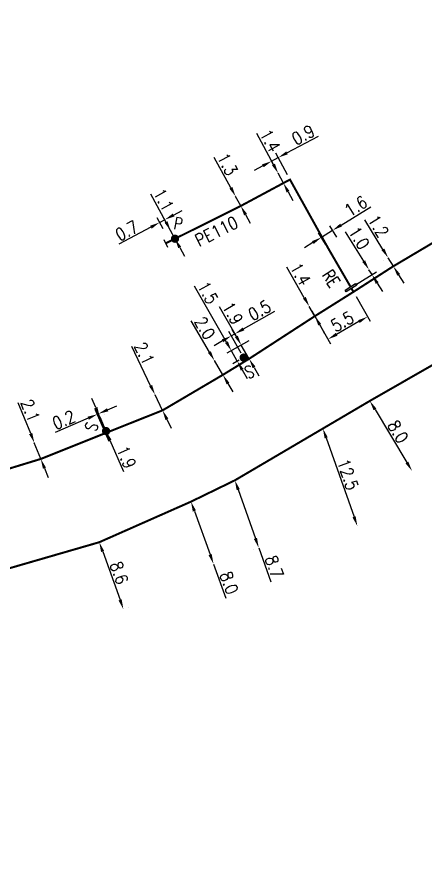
# Model space of a CAD drawing. Header units: millimetres. Extents: x 149996 to 151004, y 126998 to 128018.
# Drawn here: x 150182.8 to 150232.1, y 127898 to 128000.1 of the extents above; entities that cross this region are included whole.
import ezdxf
from ezdxf.enums import TextEntityAlignment as Align

# ---------------------------------------------------------------- set-up
doc = ezdxf.new("R2010")
doc.units = ezdxf.units.MM
doc.header["$PDMODE"] = 34
doc.linetypes.add('L_25_AP', pattern=[2000, 1000, 1000])
doc.linetypes.add('L_25_PE', pattern=[2000, 1000, 1000])
doc.layers.get('0').update_dxf_attribs({"linetype": 'CONTINUOUS'})
doc.layers.get('DEFPOINTS').update_dxf_attribs({"linetype": 'CONTINUOUS'})
for name, color, linetype in [('L_150', 1, 'CONTINUOUS'), ('L_300', 7, 'CONTINUOUS'), ('L_340', 7, 'CONTINUOUS')]:
    doc.layers.add(name, color=color, linetype=linetype)
doc.styles.add('G_ROMANS', font='ROMANS.SHX', dxfattribs={"width": 0.75})
doc.styles.get("Standard").update_dxf_attribs({"font": 'romans.shx', "width": 0.85})
doc.dimstyles.get("Standard").update_dxf_attribs({"dimtxt": 1.5, "dimasz": 1.2, "dimexe": 0.625, "dimexo": 0.625, "dimgap": 0.25, "dimtad": 1, "dimdec": 1, "dimzin": 0, "dimdsep": 46, "dimtxsty": 'Standard', "dimcen": -0.5, "dimadec": 0, "dimazin": 0, "dimtfac": 1, "dimtdec": 1, "dimtmove": 0, "dimatfit": 3, "dimfxl": 0, "dimtolj": 1, "dimtzin": 0, "dimarcsym": 0})

# ---------------------------------------------------------------- blocks, each defined once
blk = doc.blocks.new('*D491')
at = {"layer": 'DEFPOINTS', "color": 0, "linetype": 'Continuous', "transparency": 16777216}
for p in [(150218.08, 127965.16), (150218.08, 127965.16), (150218.75, 127963.98)]:
    blk.add_point(p, dxfattribs=at)
at = {"layer": 'L_150', "color": 0, "linetype": 'Continuous', "lineweight": -2, "transparency": 16777216}
for p, q in [((150217.48, 127966.2), (150215.38, 127969.89)), ((150218.75, 127963.98), (150218.08, 127965.16)), ((150219.34, 127962.94), (150219.93, 127961.9))]:
    blk.add_line(p, q, dxfattribs=at)
at = {"layer": 'L_150', "color": 0, "linetype": 'Continuous', "transparency": 16777216}
for points in [[(150217.66, 127966.3), (150217.31, 127966.1), (150218.08, 127965.16)], [(150219.51, 127963.04), (150219.17, 127962.84), (150218.75, 127963.98)]]:
    blk.add_solid(points, dxfattribs=at)
at = {"layer": 'L_150', "color": 0, "linetype": 'Continuous', "transparency": 16777216, "insert": (150217, 127969.06), "char_height": 1.5, "attachment_point": 5, "rotation": 299.6918}
blk.add_mtext('\\A1;1.4', dxfattribs=at)
blk = doc.blocks.new('*D492')
at = {"layer": 'DEFPOINTS', "color": 0, "linetype": 'Continuous', "transparency": 16777216}
for p in [(150209.87, 127960.48), (150209.87, 127960.48), (150210.82, 127958.83)]:
    blk.add_point(p, dxfattribs=at)
at = {"layer": 'L_150', "color": 0, "linetype": 'Continuous', "lineweight": -2, "transparency": 16777216}
for p, q in [((150209.28, 127961.52), (150207.23, 127965.11)), ((150210.82, 127958.83), (150209.87, 127960.48)), ((150211.41, 127957.79), (150212, 127956.75))]:
    blk.add_line(p, q, dxfattribs=at)
at = {"layer": 'L_150', "color": 0, "linetype": 'Continuous', "transparency": 16777216}
for points in [[(150209.45, 127961.62), (150209.11, 127961.42), (150209.87, 127960.48)], [(150211.58, 127957.89), (150211.24, 127957.69), (150210.82, 127958.83)]]:
    blk.add_solid(points, dxfattribs=at)
at = {"layer": 'L_150', "color": 0, "linetype": 'Continuous', "transparency": 16777216, "insert": (150208.83, 127964.33), "char_height": 1.5, "attachment_point": 5, "rotation": 299.6918}
blk.add_mtext('\\A1;1.9', dxfattribs=at)
blk = doc.blocks.new('*D493')
at = {"layer": 'DEFPOINTS', "color": 0, "linetype": 'Continuous', "transparency": 16777216}
for p in [(150206.63, 127958.61), (150206.63, 127958.61), (150207.65, 127956.89)]:
    blk.add_point(p, dxfattribs=at)
at = {"layer": 'L_150', "color": 0, "linetype": 'Continuous', "lineweight": -2, "transparency": 16777216}
for p, q in [((150206.03, 127959.64), (150203.81, 127963.41)), ((150207.65, 127956.89), (150206.63, 127958.61)), ((150208.19, 127957.2), (150208.19, 127957.2)), ((150208.26, 127955.85), (150208.87, 127954.82))]:
    blk.add_line(p, q, dxfattribs=at)
at = {"layer": 'L_150', "color": 0, "linetype": 'Continuous', "transparency": 16777216}
for points in [[(150206.2, 127959.74), (150205.85, 127959.54), (150206.63, 127958.61)], [(150208.43, 127955.95), (150208.09, 127955.75), (150207.65, 127956.89)]]:
    blk.add_solid(points, dxfattribs=at)
at = {"layer": 'L_150', "color": 0, "linetype": 'Continuous', "transparency": 16777216, "insert": (150205.47, 127962.55), "char_height": 1.5, "attachment_point": 5, "rotation": 300.4904}
blk.add_mtext('\\A1;2.0', dxfattribs=at)
blk = doc.blocks.new('*D494')
at = {"layer": 'DEFPOINTS', "color": 0, "linetype": 'Continuous', "transparency": 16777216}
for p in [(150199.46, 127954.49), (150199.46, 127954.49), (150200.37, 127952.6)]:
    blk.add_point(p, dxfattribs=at)
at = {"layer": 'L_150', "color": 0, "linetype": 'Continuous', "lineweight": -2, "transparency": 16777216}
for p, q in [((150198.93, 127955.57), (150196.65, 127960.3)), ((150200.02, 127954.77), (150200.02, 127954.77)), ((150200.37, 127952.6), (150199.46, 127954.49)), ((150200.93, 127952.88), (150200.93, 127952.88)), ((150200.89, 127951.52), (150201.41, 127950.44))]:
    blk.add_line(p, q, dxfattribs=at)
at = {"layer": 'L_150', "color": 0, "linetype": 'Continuous', "transparency": 16777216}
for points in [[(150199.11, 127955.66), (150198.75, 127955.49), (150199.46, 127954.49)], [(150201.07, 127951.61), (150200.71, 127951.44), (150200.37, 127952.6)]]:
    blk.add_solid(points, dxfattribs=at)
at = {"layer": 'L_150', "color": 0, "linetype": 'Continuous', "transparency": 16777216, "insert": (150198.16, 127959.48), "char_height": 1.5, "attachment_point": 5, "rotation": 295.795}
blk.add_mtext('\\A1;2.1', dxfattribs=at)
blk = doc.blocks.new('*D495')
at = {"layer": 'DEFPOINTS', "color": 0, "linetype": 'Continuous', "transparency": 16777216}
for p in [(150184.89, 127948.68), (150184.89, 127948.68), (150185.67, 127946.73)]:
    blk.add_point(p, dxfattribs=at)
at = {"layer": 'L_150', "color": 0, "linetype": 'Continuous', "lineweight": -2, "transparency": 16777216}
for p, q in [((150184.45, 127949.79), (150182.96, 127953.52)), ((150185.67, 127946.73), (150184.89, 127948.68)), ((150186.12, 127945.62), (150186.56, 127944.5))]:
    blk.add_line(p, q, dxfattribs=at)
at = {"layer": 'L_150', "color": 0, "linetype": 'Continuous', "transparency": 16777216}
for points in [[(150184.64, 127949.87), (150184.26, 127949.72), (150184.89, 127948.68)], [(150186.3, 127945.69), (150185.93, 127945.54), (150185.67, 127946.73)]]:
    blk.add_solid(points, dxfattribs=at)
at = {"layer": 'L_150', "color": 0, "linetype": 'Continuous', "transparency": 16777216, "insert": (150184.41, 127952.58), "char_height": 1.5, "attachment_point": 5, "rotation": 291.7649}
blk.add_mtext('\\A1;2.1', dxfattribs=at)
blk = doc.blocks.new('*D525')
at = {"layer": 'DEFPOINTS', "color": 0, "linetype": 'Continuous', "transparency": 16777216}
for p in [(150219.72, 127950.4), (150223.88, 127938.62), (150223.88, 127938.62)]:
    blk.add_point(p, dxfattribs=at)
at = {"layer": 'L_150', "color": 0, "linetype": 'Continuous', "lineweight": -2, "transparency": 16777216}
for p, q in [((150220.31, 127950.61), (150220.31, 127950.61)), ((150220.12, 127949.27), (150223.48, 127939.75))]:
    blk.add_line(p, q, dxfattribs=at)
at = {"layer": 'L_150', "color": 0, "linetype": 'Continuous', "transparency": 16777216}
for points in [[(150220.31, 127949.34), (150219.93, 127949.21), (150219.72, 127950.4)], [(150223.67, 127939.81), (150223.29, 127939.68), (150223.88, 127938.62)]]:
    blk.add_solid(points, dxfattribs=at)
at = {"layer": 'L_150', "color": 0, "linetype": 'Continuous', "transparency": 16777216, "insert": (150222.74, 127944.84), "char_height": 1.5, "attachment_point": 5, "rotation": 289.4232}
blk.add_mtext('\\A1;12.5', dxfattribs=at)
blk = doc.blocks.new('*D526')
at = {"layer": 'DEFPOINTS', "color": 0, "linetype": 'Continuous', "transparency": 16777216}
for p in [(150220.9, 127974.35), (150221.73, 127973), (150220.37, 127972.16)]:
    blk.add_point(p, dxfattribs=at)
at = {"layer": 'L_150', "color": 0, "linetype": 'Continuous', "lineweight": -2, "transparency": 16777216}
for p, q in [((150221.92, 127974.98), (150225.49, 127977.19)), ((150220.04, 127972.69), (150219.21, 127974.04)), ((150219.54, 127973.5), (150220.9, 127974.35)), ((150221.4, 127973.53), (150220.57, 127974.88)), ((150218.52, 127972.87), (150217.5, 127972.24))]:
    blk.add_line(p, q, dxfattribs=at)
at = {"layer": 'L_150', "color": 0, "linetype": 'Continuous', "transparency": 16777216}
for points in [[(150221.81, 127975.15), (150222.02, 127974.81), (150220.9, 127974.35)], [(150218.41, 127973.04), (150218.62, 127972.7), (150219.54, 127973.5)]]:
    blk.add_solid(points, dxfattribs=at)
at = {"layer": 'L_150', "color": 0, "linetype": 'Continuous', "transparency": 16777216, "insert": (150223.7, 127977.26), "char_height": 1.5, "attachment_point": 5, "rotation": 31.7775}
blk.add_mtext('\\A1;1.6', dxfattribs=at)
blk = doc.blocks.new('*D527')
at = {"layer": 'DEFPOINTS', "color": 0, "linetype": 'Continuous', "transparency": 16777216}
for p in [(150213.53, 127982.7), (150214.32, 127981.24), (150215.75, 127980.47)]:
    blk.add_point(p, dxfattribs=at)
at = {"layer": 'L_150', "color": 0, "linetype": 'Continuous', "lineweight": -2, "transparency": 16777216}
for p, q in [((150215.38, 127983.7), (150219.18, 127985.73)), ((150214.02, 127981.79), (150213.24, 127983.25)), ((150215.45, 127981.03), (150214.03, 127983.68)), ((150213.53, 127982.7), (150214.33, 127983.13)), ((150212.48, 127982.14), (150211.42, 127981.57))]:
    blk.add_line(p, q, dxfattribs=at)
at = {"layer": 'L_150', "color": 0, "linetype": 'Continuous', "transparency": 16777216}
for points in [[(150215.29, 127983.87), (150215.48, 127983.52), (150214.33, 127983.13)], [(150212.38, 127982.31), (150212.57, 127981.96), (150213.53, 127982.7)]]:
    blk.add_solid(points, dxfattribs=at)
at = {"layer": 'L_150', "color": 0, "linetype": 'Continuous', "transparency": 16777216, "insert": (150217.34, 127985.88), "char_height": 1.5, "attachment_point": 5, "rotation": 28.1705}
blk.add_mtext('\\A1;0.9', dxfattribs=at)
blk = doc.blocks.new('*D528')
at = {"layer": 'DEFPOINTS', "color": 0, "linetype": 'Continuous', "transparency": 16777216}
for p in [(150209.19, 127978.43), (150209.19, 127978.43), (150209.81, 127977.29)]:
    blk.add_point(p, dxfattribs=at)
at = {"layer": 'L_150', "color": 0, "linetype": 'Continuous', "lineweight": -2, "transparency": 16777216}
for p, q in [((150208.61, 127979.49), (150206.6, 127983.16)), ((150209.81, 127977.29), (150209.19, 127978.43)), ((150210.39, 127976.24), (150210.96, 127975.19))]:
    blk.add_line(p, q, dxfattribs=at)
at = {"layer": 'L_150', "color": 0, "linetype": 'Continuous', "transparency": 16777216}
for points in [[(150208.79, 127979.58), (150208.44, 127979.39), (150209.19, 127978.43)], [(150210.56, 127976.34), (150210.21, 127976.14), (150209.81, 127977.29)]]:
    blk.add_solid(points, dxfattribs=at)
at = {"layer": 'L_150', "color": 0, "linetype": 'Continuous', "transparency": 16777216, "insert": (150208.2, 127982.33), "char_height": 1.5, "attachment_point": 5, "rotation": 298.661}
blk.add_mtext('\\A1;1.3', dxfattribs=at)
blk = doc.blocks.new('*D529')
at = {"layer": 'DEFPOINTS', "color": 0, "linetype": 'Continuous', "transparency": 16777216}
for p in [(150214.32, 127981.24), (150214.32, 127981.24), (150214.95, 127980.05)]:
    blk.add_point(p, dxfattribs=at)
at = {"layer": 'L_150', "color": 0, "linetype": 'Continuous', "lineweight": -2, "transparency": 16777216}
for p, q in [((150213.75, 127982.3), (150211.74, 127986.04)), ((150214.95, 127980.05), (150214.32, 127981.24)), ((150215.52, 127978.99), (150216.09, 127977.93))]:
    blk.add_line(p, q, dxfattribs=at)
at = {"layer": 'L_150', "color": 0, "linetype": 'Continuous', "transparency": 16777216}
for points in [[(150213.93, 127982.39), (150213.57, 127982.2), (150214.32, 127981.24)], [(150215.7, 127979.09), (150215.34, 127978.9), (150214.95, 127980.05)]]:
    blk.add_solid(points, dxfattribs=at)
at = {"layer": 'L_150', "color": 0, "linetype": 'Continuous', "transparency": 16777216, "insert": (150213.35, 127985.17), "char_height": 1.5, "attachment_point": 5, "rotation": 298.1705}
blk.add_mtext('\\A1;1.4', dxfattribs=at)
blk = doc.blocks.new('*D530')
at = {"layer": 'DEFPOINTS', "color": 0, "linetype": 'Continuous', "transparency": 16777216}
for p in [(150200.02, 127975.3), (150200.73, 127973.97), (150201.87, 127973.33)]:
    blk.add_point(p, dxfattribs=at)
at = {"layer": 'L_300', "color": 0, "linetype": 'Continuous', "lineweight": -2, "transparency": 16777216}
for p, q in [((150201.57, 127973.88), (150200.34, 127976.18)), ((150201.7, 127976.19), (150202.75, 127976.76)), ((150200.44, 127974.52), (150199.73, 127975.85)), ((150200.64, 127975.63), (150200.02, 127975.3)), ((150198.96, 127974.73), (150195.11, 127972.66))]:
    blk.add_line(p, q, dxfattribs=at)
at = {"layer": 'L_300', "color": 0, "linetype": 'Continuous', "transparency": 16777216}
for points in [[(150201.6, 127976.37), (150201.79, 127976.02), (150200.64, 127975.63)], [(150198.87, 127974.9), (150199.06, 127974.55), (150200.02, 127975.3)]]:
    blk.add_solid(points, dxfattribs=at)
at = {"layer": 'L_300', "color": 0, "linetype": 'Continuous', "transparency": 16777216, "insert": (150196.04, 127974.29), "char_height": 1.5, "attachment_point": 5, "rotation": 28.2052}
blk.add_mtext('\\A1;0.7', dxfattribs=at)
blk = doc.blocks.new('*D531')
at = {"layer": 'DEFPOINTS', "color": 0, "linetype": 'Continuous', "transparency": 16777216}
for p in [(150201.35, 127974.3), (150201.35, 127974.3), (150201.87, 127973.33)]:
    blk.add_point(p, dxfattribs=at)
at = {"layer": 'L_300', "color": 0, "linetype": 'Continuous', "lineweight": -2, "transparency": 16777216}
for p, q in [((150200.78, 127975.36), (150198.97, 127978.73)), ((150201.87, 127973.33), (150201.35, 127974.3)), ((150201.32, 127973.03), (150201.32, 127973.03)), ((150202.44, 127972.27), (150203, 127971.21))]:
    blk.add_line(p, q, dxfattribs=at)
at = {"layer": 'L_300', "color": 0, "linetype": 'Continuous', "transparency": 16777216}
for points in [[(150200.96, 127975.45), (150200.61, 127975.26), (150201.35, 127974.3)], [(150202.61, 127972.37), (150202.26, 127972.18), (150201.87, 127973.33)]]:
    blk.add_solid(points, dxfattribs=at)
at = {"layer": 'L_300', "color": 0, "linetype": 'Continuous', "transparency": 16777216, "insert": (150200.48, 127978.04), "char_height": 1.5, "attachment_point": 5, "rotation": 298.2052}
blk.add_mtext('\\A1;1.1', dxfattribs=at)
blk = doc.blocks.new('*D532')
at = {"layer": 'DEFPOINTS', "color": 0, "linetype": 'Continuous', "transparency": 16777216}
for p in [(150227.6, 127971.02), (150227.6, 127971.02), (150228.23, 127970)]:
    blk.add_point(p, dxfattribs=at)
at = {"layer": 'L_150', "color": 0, "linetype": 'Continuous', "lineweight": -2, "transparency": 16777216}
for p, q in [((150226.97, 127972.04), (150224.77, 127975.61)), ((150228.23, 127970), (150227.6, 127971.02)), ((150227.07, 127970.69), (150227.07, 127970.69)), ((150227.7, 127969.67), (150227.7, 127969.67)), ((150228.86, 127968.98), (150229.49, 127967.96))]:
    blk.add_line(p, q, dxfattribs=at)
at = {"layer": 'L_150', "color": 0, "linetype": 'Continuous', "transparency": 16777216}
for points in [[(150227.14, 127972.15), (150226.8, 127971.94), (150227.6, 127971.02)], [(150229.03, 127969.08), (150228.69, 127968.87), (150228.23, 127970)]]:
    blk.add_solid(points, dxfattribs=at)
at = {"layer": 'L_150', "color": 0, "linetype": 'Continuous', "transparency": 16777216, "insert": (150226.41, 127974.86), "char_height": 1.5, "attachment_point": 5, "rotation": 301.6501}
blk.add_mtext('\\A1;1.2', dxfattribs=at)
blk = doc.blocks.new('*D533')
at = {"layer": 'DEFPOINTS', "color": 0, "linetype": 'Continuous', "transparency": 16777216}
for p in [(150225.28, 127969.59), (150225.28, 127969.59), (150223.11, 127967.43)]:
    blk.add_point(p, dxfattribs=at)
at = {"layer": 'L_340', "color": 0, "linetype": 'Continuous', "lineweight": -2, "transparency": 16777216}
for p, q in [((150224.65, 127970.61), (150222.45, 127974.18)), ((150223.64, 127967.76), (150226.18, 127969.32)), ((150225.65, 127968.99), (150225.28, 127969.59)), ((150226.27, 127967.97), (150226.9, 127966.95))]:
    blk.add_line(p, q, dxfattribs=at)
at = {"layer": 'L_340', "color": 0, "linetype": 'Continuous', "transparency": 16777216}
for points in [[(150224.82, 127970.72), (150224.48, 127970.51), (150225.28, 127969.59)], [(150226.44, 127968.08), (150226.1, 127967.87), (150225.65, 127968.99)]]:
    blk.add_solid(points, dxfattribs=at)
at = {"layer": 'L_340', "color": 0, "linetype": 'Continuous', "transparency": 16777216, "insert": (150224.09, 127973.43), "char_height": 1.5, "attachment_point": 5, "rotation": 301.6501}
blk.add_mtext('\\A1;1.0', dxfattribs=at)
blk = doc.blocks.new('L_340_21')
at = {"linetype": 'Continuous'}
blk.add_hatch(color=0, dxfattribs=at).paths.add_polyline_path([(0.125, 0.75), (-0.125, 0.75), (-0.125, -0.75), (0.125, -0.75)])
at = {"color": 0, "linetype": 'Continuous'}
blk.add_lwpolyline([(-0.125, 0.75), (0.125, 0.75), (0.125, -0.75), (-0.125, -0.75)], close=True, dxfattribs=at)
at = {"color": 0, "linetype": 'Continuous', "style": 'G_ROMANS', "width": 0.75}
for tag, height, flags, p in [('RE', 1.5, 8, (0, 3)), ('DEF_LEG', 1.2, 3, (0, -5)), ('DEF_COUP', 1.2, 3, (0, -7.5)), ('DEF_TYPE', 1.2, 3, (0, -10))]:
    blk.add_attdef(tag, text='', height=height, dxfattribs=dict(at, flags=flags)).set_placement(p, align=Align.MIDDLE)
blk = doc.blocks.new('*D534')
at = {"layer": 'DEFPOINTS', "color": 0, "linetype": 'Continuous', "transparency": 16777216}
for p in [(150223.41, 127966.91), (150218.08, 127965.16), (150220.34, 127961.19)]:
    blk.add_point(p, dxfattribs=at)
at = {"layer": 'L_150', "color": 0, "linetype": 'Continuous', "lineweight": -2, "transparency": 16777216}
for p, q in [((150223.72, 127966.37), (150225.43, 127963.37)), ((150218.39, 127964.61), (150220.65, 127960.65)), ((150224.07, 127963.32), (150221.38, 127961.78))]:
    blk.add_line(p, q, dxfattribs=at)
at = {"layer": 'L_150', "color": 0, "linetype": 'Continuous', "transparency": 16777216}
for points in [[(150223.98, 127963.49), (150224.17, 127963.15), (150225.12, 127963.91)], [(150221.28, 127961.96), (150221.48, 127961.61), (150220.34, 127961.19)]]:
    blk.add_solid(points, dxfattribs=at)
at = {"layer": 'L_150', "color": 0, "linetype": 'Continuous', "transparency": 16777216, "insert": (150222.06, 127963.32), "char_height": 1.5, "attachment_point": 5, "rotation": 29.6918}
blk.add_mtext('\\A1;5.5', dxfattribs=at)
blk = doc.blocks.new('L_340_07')
at = {"color": 0, "linetype": 'Continuous', "const_width": 0.25, "flags": 128}
blk.add_lwpolyline([(0, 0), (1.25, 0)], dxfattribs=at)
at = {"color": 0, "linetype": 'Continuous', "flags": 128}
blk.add_lwpolyline([(1.25, -0.5), (1.25, 0.5)], dxfattribs=at)
at = {"color": 0, "linetype": 'Continuous', "style": 'G_ROMANS', "width": 0.75, "flags": 3}
for tag, p in [('DEF_LEG', (0.72, -3.47)), ('DEF_COUP', (0.72, -5.97)), ('DEF_TYPE', (0.72, -8.47))]:
    blk.add_attdef(tag, text='', height=1.2, dxfattribs=at).set_placement(p, align=Align.MIDDLE)
blk = doc.blocks.new('L_300_12')
at = {"color": 0, "linetype": 'Continuous', "const_width": 0.497, "flags": 128}
blk.add_lwpolyline([(-0.25, 0, 1), (0.25, 0, 1)], format="xyb", close=True, dxfattribs=at)
at = {"color": 0, "linetype": 'Continuous', "style": 'G_ROMANS', "width": 0.75}
blk.add_text('P', height=1.5, dxfattribs=at).set_placement((0, 1.85), align=Align.MIDDLE)
at = {"color": 0, "linetype": 'Continuous', "style": 'G_ROMANS', "width": 0.75, "flags": 3}
for tag, p in [('DEF_LEG', (0, -5)), ('DEF_COUP', (0, -7.5)), ('DEF_TYPE', (0, -10))]:
    blk.add_attdef(tag, text='', height=1.2, dxfattribs=at).set_placement(p, align=Align.MIDDLE)
blk = doc.blocks.new('*D535')
at = {"layer": 'DEFPOINTS', "color": 0, "linetype": 'Continuous', "transparency": 16777216}
for p in [(150209.1, 127944.15), (150211.98, 127935.99), (150211.98, 127935.99)]:
    blk.add_point(p, dxfattribs=at)
at = {"layer": 'L_150', "color": 0, "linetype": 'Continuous', "lineweight": -2, "transparency": 16777216}
for p, q in [((150208.51, 127943.94), (150208.51, 127943.94)), ((150209.5, 127943.02), (150211.58, 127937.12)), ((150211.39, 127935.78), (150211.39, 127935.78)), ((150211.98, 127935.99), (150213.43, 127931.87))]:
    blk.add_line(p, q, dxfattribs=at)
at = {"layer": 'L_150', "color": 0, "linetype": 'Continuous', "transparency": 16777216}
for points in [[(150209.69, 127943.09), (150209.31, 127942.95), (150209.1, 127944.15)], [(150211.77, 127937.19), (150211.39, 127937.06), (150211.98, 127935.99)]]:
    blk.add_solid(points, dxfattribs=at)
at = {"layer": 'L_150', "color": 0, "linetype": 'Continuous', "transparency": 16777216, "insert": (150213.85, 127933.7), "char_height": 1.5, "attachment_point": 5, "rotation": 289.4232}
blk.add_mtext('\\A1;8.7', dxfattribs=at)
blk = doc.blocks.new('*D536')
at = {"layer": 'DEFPOINTS', "color": 0, "linetype": 'Continuous', "transparency": 16777216}
for p in [(150203.8, 127941.57), (150206.52, 127934.04), (150206.52, 127934.04)]:
    blk.add_point(p, dxfattribs=at)
at = {"layer": 'L_150', "color": 0, "linetype": 'Continuous', "lineweight": -2, "transparency": 16777216}
for p, q in [((150204.21, 127940.44), (150206.11, 127935.17)), ((150206.52, 127934.04), (150208, 127929.93))]:
    blk.add_line(p, q, dxfattribs=at)
at = {"layer": 'L_150', "color": 0, "linetype": 'Continuous', "transparency": 16777216}
for points in [[(150204.4, 127940.51), (150204.02, 127940.37), (150203.8, 127941.57)], [(150206.3, 127935.24), (150205.92, 127935.1), (150206.52, 127934.04)]]:
    blk.add_solid(points, dxfattribs=at)
at = {"layer": 'L_150', "color": 0, "linetype": 'Continuous', "transparency": 16777216, "insert": (150208.4, 127931.76), "char_height": 1.5, "attachment_point": 5, "rotation": 289.8133}
blk.add_mtext('\\A1;8.0', dxfattribs=at)
blk = doc.blocks.new('*D537')
at = {"layer": 'DEFPOINTS', "color": 0, "linetype": 'Continuous', "transparency": 16777216}
for p in [(150192.73, 127936.67), (150195.64, 127928.58), (150195.64, 127928.58)]:
    blk.add_point(p, dxfattribs=at)
at = {"layer": 'L_150', "color": 0, "linetype": 'Continuous', "lineweight": -2, "transparency": 16777216}
for p, q in [((150193.32, 127936.89), (150193.32, 127936.89)), ((150193.14, 127935.54), (150195.24, 127929.71)), ((150196.23, 127928.79), (150196.23, 127928.79))]:
    blk.add_line(p, q, dxfattribs=at)
at = {"layer": 'L_150', "color": 0, "linetype": 'Continuous', "transparency": 16777216}
for points in [[(150193.32, 127935.61), (150192.95, 127935.48), (150192.73, 127936.67)], [(150195.43, 127929.78), (150195.05, 127929.64), (150195.64, 127928.58)]]:
    blk.add_solid(points, dxfattribs=at)
at = {"layer": 'L_150', "color": 0, "linetype": 'Continuous', "transparency": 16777216, "insert": (150195.13, 127932.97), "char_height": 1.5, "attachment_point": 5, "rotation": 289.8133}
blk.add_mtext('\\A1;8.6', dxfattribs=at)
blk = doc.blocks.new('*D561')
at = {"layer": 'DEFPOINTS', "color": 0, "linetype": 'Continuous', "transparency": 16777216}
for p in [(150209.1, 127961.84), (150209.87, 127960.48), (150210.16, 127958.97)]:
    blk.add_point(p, dxfattribs=at)
at = {"layer": 'L_300', "color": 0, "linetype": 'Continuous', "lineweight": -2, "transparency": 16777216}
for p, q in [((150210.14, 127962.44), (150213.94, 127964.6)), ((150209.85, 127959.52), (150208.35, 127962.14)), ((150208.66, 127961.59), (150209.1, 127961.84)), ((150209.56, 127961.02), (150208.79, 127962.38)), ((150207.62, 127961), (150206.58, 127960.41))]:
    blk.add_line(p, q, dxfattribs=at)
at = {"layer": 'L_300', "color": 0, "linetype": 'Continuous', "transparency": 16777216}
for points in [[(150210.04, 127962.61), (150210.24, 127962.26), (150209.1, 127961.84)], [(150207.52, 127961.17), (150207.72, 127960.83), (150208.66, 127961.59)]]:
    blk.add_solid(points, dxfattribs=at)
at = {"layer": 'L_300', "color": 0, "linetype": 'Continuous', "transparency": 16777216, "insert": (150212.07, 127964.68), "char_height": 1.5, "attachment_point": 5, "rotation": 29.6918}
blk.add_mtext('\\A1;0.5', dxfattribs=at)
blk = doc.blocks.new('*D562')
at = {"layer": 'DEFPOINTS', "color": 0, "linetype": 'Continuous', "transparency": 16777216}
for p in [(150211.33, 127961.31), (150208.67, 127959.8), (150210.16, 127958.97)]:
    blk.add_point(p, dxfattribs=at)
at = {"layer": 'L_300', "color": 0, "linetype": 'Continuous', "lineweight": -2, "transparency": 16777216}
for p, q in [((150208.08, 127960.84), (150204.22, 127967.61)), ((150210.79, 127961), (150208.13, 127959.49)), ((150209.39, 127958.54), (150208.67, 127959.8)), ((150209.62, 127958.66), (150208.85, 127958.23)), ((150209.99, 127957.49), (150210.58, 127956.45))]:
    blk.add_line(p, q, dxfattribs=at)
at = {"layer": 'L_300', "color": 0, "linetype": 'Continuous', "transparency": 16777216}
for points in [[(150208.25, 127960.94), (150207.91, 127960.74), (150208.67, 127959.8)], [(150210.16, 127957.59), (150209.81, 127957.4), (150209.39, 127958.54)]]:
    blk.add_solid(points, dxfattribs=at)
at = {"layer": 'L_300', "color": 0, "linetype": 'Continuous', "transparency": 16777216, "insert": (150205.83, 127966.81), "char_height": 1.5, "attachment_point": 5, "rotation": 299.6918}
blk.add_mtext('\\A1;1.5', dxfattribs=at)
blk = doc.blocks.new('L_300_11')
at = {"color": 0, "linetype": 'Continuous', "const_width": 0.497, "flags": 128}
blk.add_lwpolyline([(-0.25, 0, 1), (0.25, 0, 1)], format="xyb", close=True, dxfattribs=at)
at = {"color": 0, "linetype": 'Continuous', "style": 'G_ROMANS', "width": 0.75}
blk.add_text('S', height=1.5, dxfattribs=at).set_placement((0, 1.85), align=Align.MIDDLE)
at = {"color": 0, "linetype": 'Continuous', "style": 'G_ROMANS', "width": 0.75, "flags": 3}
for tag, p in [('DEF_LEG', (0, -5)), ('DEF_COUP', (0, -7.5)), ('DEF_TYPE', (0, -10))]:
    blk.add_attdef(tag, text='', height=1.2, dxfattribs=at).set_placement(p, align=Align.MIDDLE)
blk = doc.blocks.new('*D563')
at = {"layer": 'DEFPOINTS', "color": 0, "linetype": 'Continuous', "transparency": 16777216}
for p in [(150192.5, 127952.13), (150193.55, 127950.09), (150194.17, 127948.26)]:
    blk.add_point(p, dxfattribs=at)
at = {"layer": 'L_300', "color": 0, "linetype": 'Continuous', "lineweight": -2, "transparency": 16777216}
for p, q in [((150193.92, 127948.84), (150192.25, 127952.7)), ((150193.3, 127950.66), (150192.39, 127952.76)), ((150193.74, 127952.66), (150194.84, 127953.14)), ((150191.4, 127951.65), (150187.39, 127949.92)), ((150192.64, 127952.19), (150192.5, 127952.13))]:
    blk.add_line(p, q, dxfattribs=at)
at = {"layer": 'L_300', "color": 0, "linetype": 'Continuous', "transparency": 16777216}
for points in [[(150193.66, 127952.85), (150193.82, 127952.48), (150192.64, 127952.19)], [(150191.32, 127951.83), (150191.48, 127951.47), (150192.5, 127952.13)]]:
    blk.add_solid(points, dxfattribs=at)
at = {"layer": 'L_300', "color": 0, "linetype": 'Continuous', "transparency": 16777216, "insert": (150188.44, 127951.46), "char_height": 1.5, "attachment_point": 5, "rotation": 23.3774}
blk.add_mtext('\\A1;0.2', dxfattribs=at)
blk = doc.blocks.new('*D564')
at = {"layer": 'DEFPOINTS', "color": 0, "linetype": 'Continuous', "transparency": 16777216}
for p in [(150192.79, 127951.83), (150192.79, 127951.83), (150193.54, 127950.09)]:
    blk.add_point(p, dxfattribs=at)
at = {"layer": 'L_300', "color": 0, "linetype": 'Continuous', "lineweight": -2, "transparency": 16777216}
for p, q in [((150192.31, 127952.93), (150191.84, 127954.04)), ((150192.79, 127951.83), (150193.54, 127950.09)), ((150193.36, 127952.08), (150193.36, 127952.08)), ((150194.02, 127948.99), (150195.66, 127945.2))]:
    blk.add_line(p, q, dxfattribs=at)
at = {"layer": 'L_300', "color": 0, "linetype": 'Continuous', "transparency": 16777216}
for points in [[(150192.5, 127953.01), (150192.13, 127952.86), (150192.79, 127951.83)], [(150194.2, 127949.07), (150193.84, 127948.91), (150193.54, 127950.09)]]:
    blk.add_solid(points, dxfattribs=at)
at = {"layer": 'L_300', "color": 0, "linetype": 'Continuous', "transparency": 16777216, "insert": (150196, 127946.94), "char_height": 1.5, "attachment_point": 5, "rotation": 293.3774}
blk.add_mtext('\\A1;1.9', dxfattribs=at)
blk = doc.blocks.new('*D569')
at = {"layer": 'DEFPOINTS', "color": 0, "linetype": 'Continuous', "transparency": 16777216}
for p in [(150225.39, 127953.74), (150230.48, 127945.28), (150230.48, 127945.28)]:
    blk.add_point(p, dxfattribs=at)
at = {"layer": 'L_150', "color": 0, "linetype": 'Continuous', "lineweight": -2, "transparency": 16777216}
blk.add_line((150226.01, 127952.71), (150229.86, 127946.31), dxfattribs=at)
at = {"layer": 'L_150', "color": 0, "linetype": 'Continuous', "transparency": 16777216}
for points in [[(150226.18, 127952.81), (150225.84, 127952.61), (150225.39, 127953.74)], [(150230.03, 127946.41), (150229.69, 127946.2), (150230.48, 127945.28)]]:
    blk.add_solid(points, dxfattribs=at)
at = {"layer": 'L_150', "color": 0, "linetype": 'Continuous', "transparency": 16777216, "insert": (150228.79, 127950.02), "char_height": 1.5, "attachment_point": 5, "rotation": 301.0259}
blk.add_mtext('\\A1;8.0', dxfattribs=at)

msp = doc.modelspace()

# ---------------------------------------------------------------- linework, layer by layer
at = {"layer": 'L_150', "linetype": 'L_25_AP', "const_width": 0.25, "flags": 128}
msp.add_lwpolyline([(150000, 127898.16), (150003.44, 127898.81), (150009.54, 127899.91), (150015.68, 127901.02), (150027.7, 127903.2), (150039.56, 127905.38), (150045.4, 127906.43), (150055.28, 127908.3), (150066.2, 127910.3), (150072.24, 127911.49), (150086.84, 127914.09), (150091.43, 127914.94), (150099.96, 127916.62), (150102.62, 127917.13), (150109.63, 127918.49), (150111.4, 127918.79), (150116.11, 127919.6), (150122.33, 127920.8), (150133.21, 127922.8), (150144.12, 127924.81), (150157.45, 127927.27), (150166.59, 127929.63), (150178.17, 127932.45), (150192.73, 127936.67), (150203.8, 127941.57), (150209.1, 127944.15), (150219.72, 127950.4), (150225.39, 127953.74), (150233.24, 127958.24), (150237.37, 127960.89), (150247.82, 127967.37), (150249.35, 127968.32), (150256.35, 127972.68), (150265.27, 127978.26), (150277.98, 127986.21), (150284.1, 127989.74), (150293.51, 127995.69), (150300.7, 128000)], dxfattribs=at)
at = {"layer": 'L_150', "linetype": 'L_25_PE', "const_width": 0.25, "flags": 128}
for points in [[(150114.43, 127935.22), (150114.62, 127933.22), (150114.75, 127931.83), (150115.93, 127932.05), (150119.31, 127932.73), (150134.24, 127935.4), (150156.79, 127939.63), (150166.4, 127941.53), (150172.76, 127942.84), (150179.59, 127944.87), (150185.67, 127946.73), (150185.67, 127946.73), (150193.62, 127949.91), (150200.37, 127952.6), (150207.65, 127956.89), (150210.39, 127958.57), (150210.82, 127958.83), (150218.75, 127963.98), (150223.41, 127966.91), (150228.23, 127970.01), (150240.92, 127977.54), (150252.54, 127985.12), (150264.33, 127992.52), (150271.47, 127996.89), (150275.13, 127998.98), (150276.92, 128000)], [(150223.05, 127967.54), (150220.37, 127972.16), (150215.75, 127980.47), (150214.95, 127980.05), (150209.81, 127977.29), (150201.87, 127973.33)], [(150223.41, 127966.91), (150223.17, 127967.32)], [(150210.16, 127958.97), (150210.39, 127958.57)], [(150193.54, 127950.09), (150193.62, 127949.91)]]:
    msp.add_lwpolyline(points, dxfattribs=at)

# ---------------------------------------------------------------- block references
at = {"layer": 'L_300'}
for name, p, rotation in [('L_300_12', (150201.87, 127973.33), 347.8569043647576), ('L_300_11', (150210.16, 127958.97), 202.6606209569307), ('L_300_11', (150193.55, 127950.09), 73.0725166899254)]:
    msp.add_blockref(name, p, dxfattribs=dict(at, rotation=rotation))
at = {"layer": 'L_340', "rotation": 206.5089671847625}
msp.add_blockref('L_340_07', (150201.87, 127973.33), dxfattribs=at)
at = {"layer": 'L_340'}
ref = msp.add_blockref('L_340_21', (150223.11, 127967.43), dxfattribs=dict(at, rotation=302.8387123178695))
ref.add_attrib('RE', 'RE', dxfattribs={"layer": '0', "color": 0, "linetype": 'Continuous', "height": 1.5, "rotation": 302.8387, "width": 0.75, "flags": 8}).set_placement((150220.71, 127968.51), align=Align.MIDDLE)

# ---------------------------------------------------------------- texts
at = {"layer": 'L_150', "linetype": 'Continuous', "insert": (150204.09, 127973.68), "char_height": 1.5, "attachment_point": 1, "rotation": 26.509}
msp.add_mtext('\\A1;PE110', dxfattribs=at)

# ---------------------------------------------------------------- dimensions: what is measured, and where the dimension line sits
at = {"layer": 'L_150', "linetype": 'Continuous'}
for base, p1, p2, angle, picture, middle in [((150213.53, 127982.7), (150215.75, 127980.47), (150214.32, 127981.24), 28.1705, '*D527', (150217.81, 127985)), ((150214.317, 127981.24), (150214.95433, 127980.04991), (150214.317, 127981.24), 298.17049, '*D529', (150212.46402, 127984.70007)), ((150209.19, 127978.43), (150209.81, 127977.29), (150209.19, 127978.43), 298.661, '*D528', (150207.32, 127981.85)), ((150220.9, 127974.35), (150220.37, 127972.16), (150221.73, 127973), 211.7775, '*D526', (150224.22, 127976.41)), ((150227.6, 127971.02), (150228.23, 127970), (150227.6, 127971.02), 301.6501, '*D532', (150225.56, 127974.34)), ((150218.08, 127965.16), (150218.75, 127963.98), (150218.08, 127965.16), 299.6918, '*D491', (150216.13, 127968.57)), ((150220.34, 127961.19), (150223.41, 127966.91), (150218.08, 127965.16), 29.6918, '*D534', (150222.55, 127962.45)), ((150209.87, 127960.48), (150210.82, 127958.83), (150209.87, 127960.48), 299.6918, '*D492', (150207.96, 127963.84)), ((150206.63, 127958.61), (150207.65, 127956.89), (150206.63, 127958.61), 300.4904, '*D493', (150204.61, 127962.04)), ((150199.46, 127954.49), (150200.37, 127952.6), (150199.46, 127954.49), 295.795, '*D494', (150197.26, 127959.04)), ((150184.89, 127948.68), (150185.67, 127946.73), (150184.89, 127948.68), 291.7649, '*D495', (150183.48, 127952.21)), ((150223.88, 127938.62), (150219.72, 127950.4), (150223.88, 127938.62), 109.4232, '*D525', (150221.8, 127944.51)), ((150211.98, 127935.99), (150209.1, 127944.15), (150211.98, 127935.99), 109.4232, '*D535', (150212.91, 127933.37)), ((150206.52, 127934.04), (150203.8, 127941.57), (150206.52, 127934.04), 109.8133, '*D536', (150207.46, 127931.42)), ((150195.64, 127928.58), (150192.73, 127936.67), (150195.64, 127928.58), 109.8133, '*D537', (150194.19, 127932.63))]:
    dim = msp.add_linear_dim(base=base, p1=p1, p2=p2, angle=angle, dimstyle='Standard', dxfattribs=at)
    dim.commit()
    dim.dimension.update_dxf_attribs({"geometry": picture, "text_midpoint": middle, "dimtype": 160})
dim = msp.add_linear_dim(base=(150230.48, 127945.28), p1=(150225.39, 127953.74), p2=(150230.48, 127945.28), angle=121.0259, text='8.0', dimstyle='Standard', dxfattribs=at)
dim.commit()
dim.dimension.update_dxf_attribs({"geometry": '*D569', "text_midpoint": (150227.93, 127949.51), "dimtype": 160})
at = {"layer": 'L_300', "linetype": 'Continuous'}
for base, p1, p2, angle, picture, middle in [((150201.35, 127974.3), (150201.87, 127973.33), (150201.35, 127974.3), 298.2052, '*D531', (150199.59, 127977.57)), ((150200.02, 127975.3), (150201.87, 127973.33), (150200.73, 127973.97), 28.2052, '*D530', (150196.51, 127973.41)), ((150208.6749, 127959.7968), (150210.1581, 127958.9733), (150211.3347, 127961.3134), 299.6918, '*D562', (150204.9606, 127966.3108)), ((150209.1, 127961.84), (150210.16, 127958.97), (150209.87, 127960.48), 209.6918, '*D561', (150212.56, 127963.82)), ((150192.79, 127951.83), (150193.54, 127950.09), (150192.79, 127951.83), 293.3774, '*D564', (150195.08, 127946.54)), ((150192.5, 127952.13), (150193.55, 127950.09), (150194.17, 127948.26), 23.3774, '*D563', (150188.84, 127950.55))]:
    dim = msp.add_linear_dim(base=base, p1=p1, p2=p2, angle=angle, dimstyle='Standard', dxfattribs=at)
    dim.commit()
    dim.dimension.update_dxf_attribs({"geometry": picture, "text_midpoint": middle, "dimtype": 160})
at = {"layer": 'L_340', "linetype": 'Continuous'}
dim = msp.add_linear_dim(base=(150225.28, 127969.59), p1=(150223.11, 127967.43), p2=(150225.28, 127969.59), angle=301.6501, text='1.0', dimstyle='Standard', dxfattribs=at)
dim.commit()
dim.dimension.update_dxf_attribs({"geometry": '*D533', "text_midpoint": (150223.23, 127972.91), "dimtype": 160})

doc.saveas('drawing.dxf')
